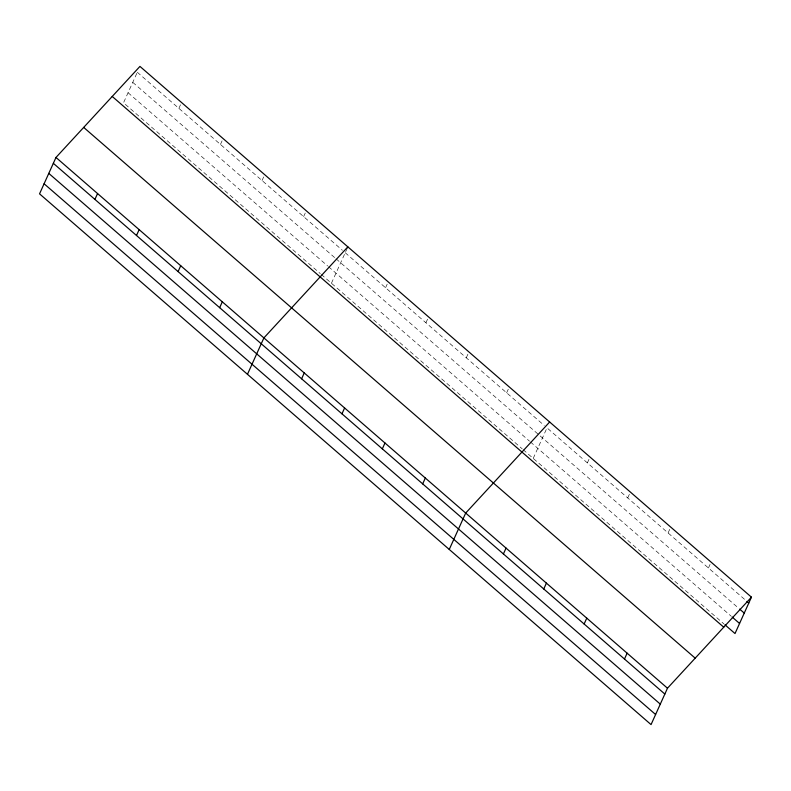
<?xml version="1.0" encoding="UTF-8"?>
<svg xmlns="http://www.w3.org/2000/svg" width="791" height="791" viewBox="0 0 791 791"><rect width="100%" height="100%" fill="white"/><g stroke="black" fill="none" stroke-linecap="round" stroke-linejoin="round"><path stroke-width="0.59" stroke-dasharray="3.96 2.97" d="M136.794 73.385L123.515 102.79L320.335 273.627M178.875 108.357L181.525 102.494M220.462 144.446L223.111 138.583M262.048 180.536L264.688 174.673M303.625 216.625L306.275 210.772M331.429 283.247L347.417 247.84M385.573 287.746L388.213 281.893M425.924 322.777L428.574 316.924M466.285 357.809L468.934 351.946M506.645 392.84L509.295 386.977M533.223 458.394L547.006 427.872L745.132 599.835M587.367 462.903L590.017 457.04M627.728 497.925L630.368 492.071M668.088 532.956L670.728 527.093M708.449 567.987L711.089 562.124M137.298 72.268L342.434 250.312M345.212 252.725L544.257 425.479M132.75 82.343L335.117 257.985M336.037 258.786L738.754 608.319M128.063 92.715L327.662 265.954M328.581 266.755L529.515 441.16M530.435 441.951L731.309 616.308M321.265 274.428L522.218 448.843M523.128 449.644L724.012 623.99"/><path stroke-width="1.19" d="M55.983 157.458L39.55 193.844L651.052 724.596L667.485 688.21L751.45 597.156L139.948 66.404L55.983 157.458L667.485 688.21M94.92 199.401L97.56 193.548M136.497 235.5L139.147 229.637M178.084 271.59L180.724 265.727M219.661 307.679L222.311 301.816M247.464 374.301L263.897 337.905L347.852 246.861M301.608 378.8L304.248 372.937M341.969 413.831L344.609 407.968M382.33 448.863L384.97 443M422.681 483.884L425.331 478.031M449.258 549.448L465.691 513.062L549.656 422.008M503.402 553.947L506.052 548.084M543.763 588.979L546.413 583.115M584.124 624.01L586.764 618.147M624.485 659.041L627.125 653.178M751.45 597.156L735.017 633.542L724.932 624.791M746.971 601.427L748.8 603.019M739.664 609.11L744.252 613.094M732.229 617.099L739.565 623.476M112.233 96.453L723.745 627.204M83.688 127.41L695.2 658.161M53.333 163.312L664.845 694.063M48.785 173.387L660.297 704.138M44.098 183.769L655.61 714.52"/></g></svg>
